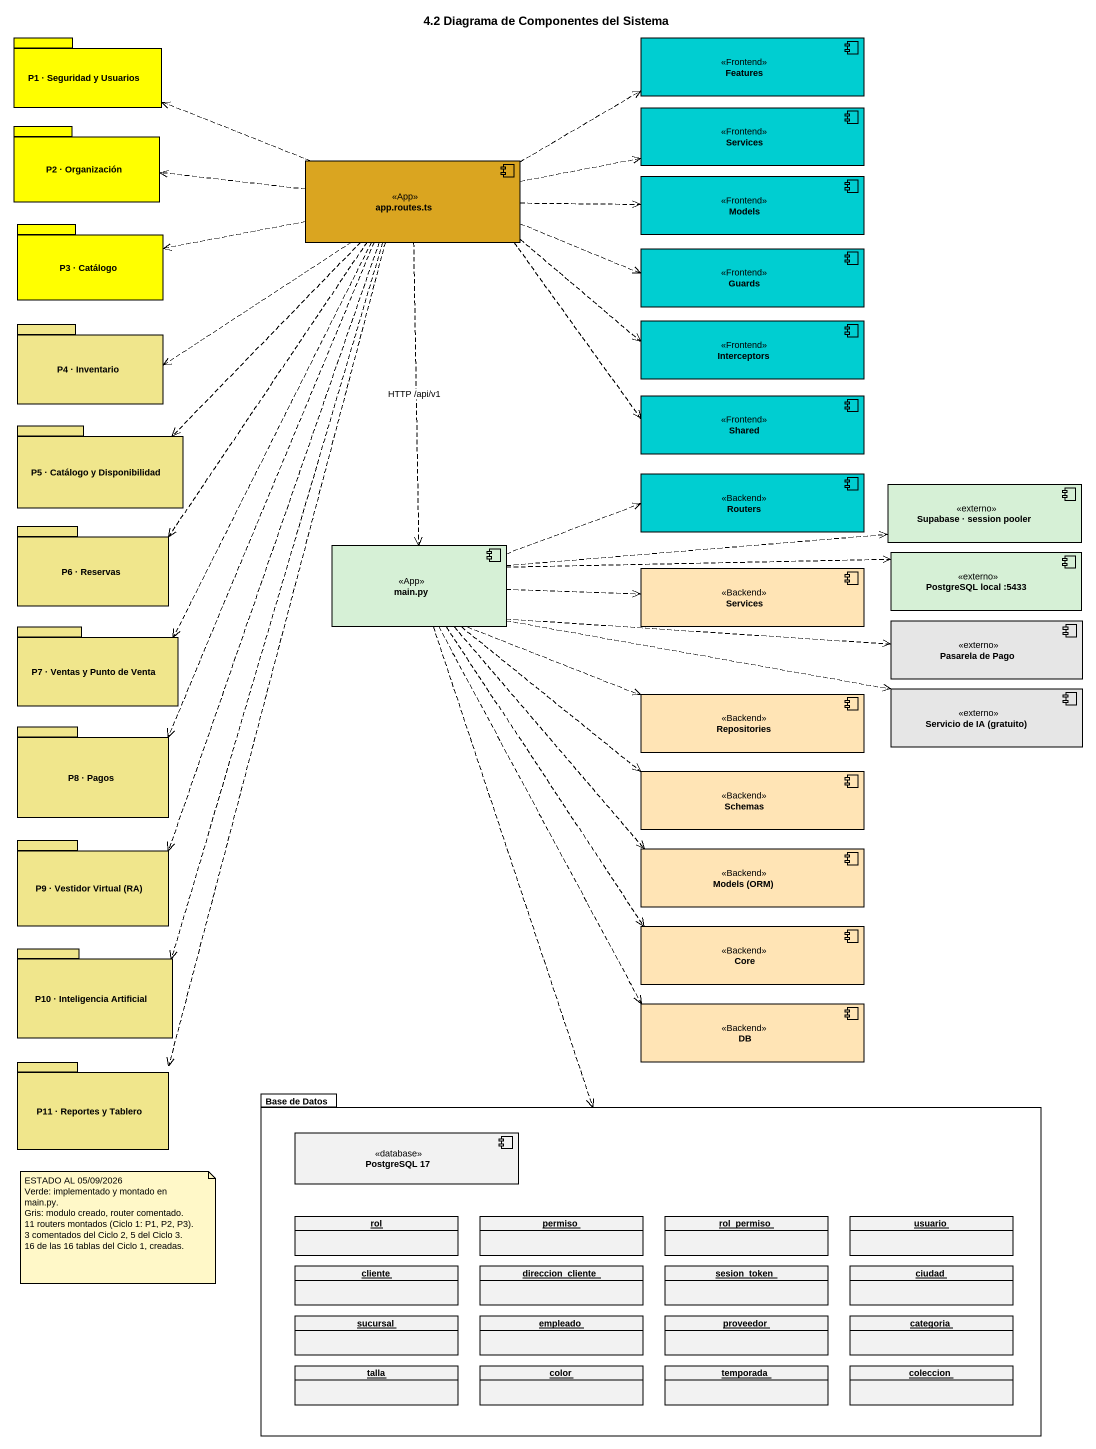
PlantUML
@startuml
title 4.2 Diagrama de Componentes del Sistema
allowmixing
hide circle
hide empty members
package "P1 · Seguridad y Usuarios" as P1_Seguridad_y_Usuarios #FFFF00 {
}
component Features <<Frontend>> #00CED1
component Services <<Frontend>> #00CED1
package "P2 · Organización" as P2_Organización #FFFF00 {
}
component "app.routes.ts" as app_routes_ts <<App>> #DAA520
component Models <<Frontend>> #00CED1
package "P3 · Catálogo" as P3_Catálogo #FFFF00 {
}
component Guards <<Frontend>> #00CED1
package "P4 · Inventario" as P4_Inventario #F0E68C {
}
component Interceptors <<Frontend>> #00CED1
component Shared <<Frontend>> #00CED1
package "P5 · Catálogo y Disponibilidad" as P5_Catálogo_y_Disponibilidad #F0E68C {
}
component Routers <<Backend>> #00CED1
component "Supabase · session pooler" as Supabase_session_pooler <<externo>> #D6F0D6
package "P6 · Reservas" as P6_Reservas #F0E68C {
}
component "main.py" as main_py <<App>> #D6F0D6
component "Services" as Services_2 <<Backend>> #FFE4B5
component "PostgreSQL local :5433" as PostgreSQL_local_5433 <<externo>> #D6F0D6
package "P7 · Ventas y Punto de Venta" as P7_Ventas_y_Punto_de_Venta #F0E68C {
}
component "Pasarela de Pago" as Pasarela_de_Pago <<externo>> #E6E6E6
component "Servicio de IA (gratuito)" as Servicio_de_IA_gratuito <<externo>> #E6E6E6
package "P8 · Pagos" as P8_Pagos #F0E68C {
}
component Repositories <<Backend>> #FFE4B5
component Schemas <<Backend>> #FFE4B5
package "P9 · Vestidor Virtual (RA)" as P9_Vestidor_Virtual_RA #F0E68C {
}
component "Models (ORM)" as Models_ORM <<Backend>> #FFE4B5
package "P10 · Inteligencia Artificial" as P10_Inteligencia_Artificial #F0E68C {
}
component Core <<Backend>> #FFE4B5
component DB <<Backend>> #FFE4B5
package "P11 · Reportes y Tablero" as P11_Reportes_y_Tablero #F0E68C {
}
package "Base de Datos" as Base_de_Datos {
  component "PostgreSQL 17" as PostgreSQL_17 <<database>>
  object rol
  object permiso
  object rol_permiso
  object usuario
  object cliente
  object direccion_cliente
  object sesion_token
  object ciudad
  object sucursal
  object empleado
  object proveedor
  object categoria
  object talla
  object color
  object temporada
  object coleccion
}
app_routes_ts .left.> P1_Seguridad_y_Usuarios
app_routes_ts .right.> Features
app_routes_ts .right.> Services
app_routes_ts .left.> P2_Organización
app_routes_ts .right.> Models
app_routes_ts .left.> P3_Catálogo
app_routes_ts .right.> Guards
app_routes_ts .left.> P4_Inventario
app_routes_ts .right.> Interceptors
app_routes_ts ..> Shared
app_routes_ts ..> P5_Catálogo_y_Disponibilidad
app_routes_ts ..> P6_Reservas
app_routes_ts ..> main_py : HTTP /api/v1
app_routes_ts ..> P7_Ventas_y_Punto_de_Venta
app_routes_ts ..> P8_Pagos
app_routes_ts ..> P9_Vestidor_Virtual_RA
app_routes_ts ..> P10_Inteligencia_Artificial
app_routes_ts ..> P11_Reportes_y_Tablero
main_py .right.> Routers
main_py .right.> Supabase_session_pooler
main_py .right.> Services_2
main_py .right.> PostgreSQL_local_5433
main_py .right.> Pasarela_de_Pago
main_py .right.> Servicio_de_IA_gratuito
main_py .right.> Repositories
main_py ..> Schemas
main_py ..> Models_ORM
main_py ..> Core
main_py ..> DB
main_py ..> Base_de_Datos
note as N1
  ESTADO AL 05/09/2026
  Verde: implementado y montado en main.py.
  Gris: modulo creado, router comentado.
  11 routers montados (Ciclo 1: P1, P2, P3).
  3 comentados del Ciclo 2, 5 del Ciclo 3.
  16 de las 16 tablas del Ciclo 1, creadas.
end note
@enduml
